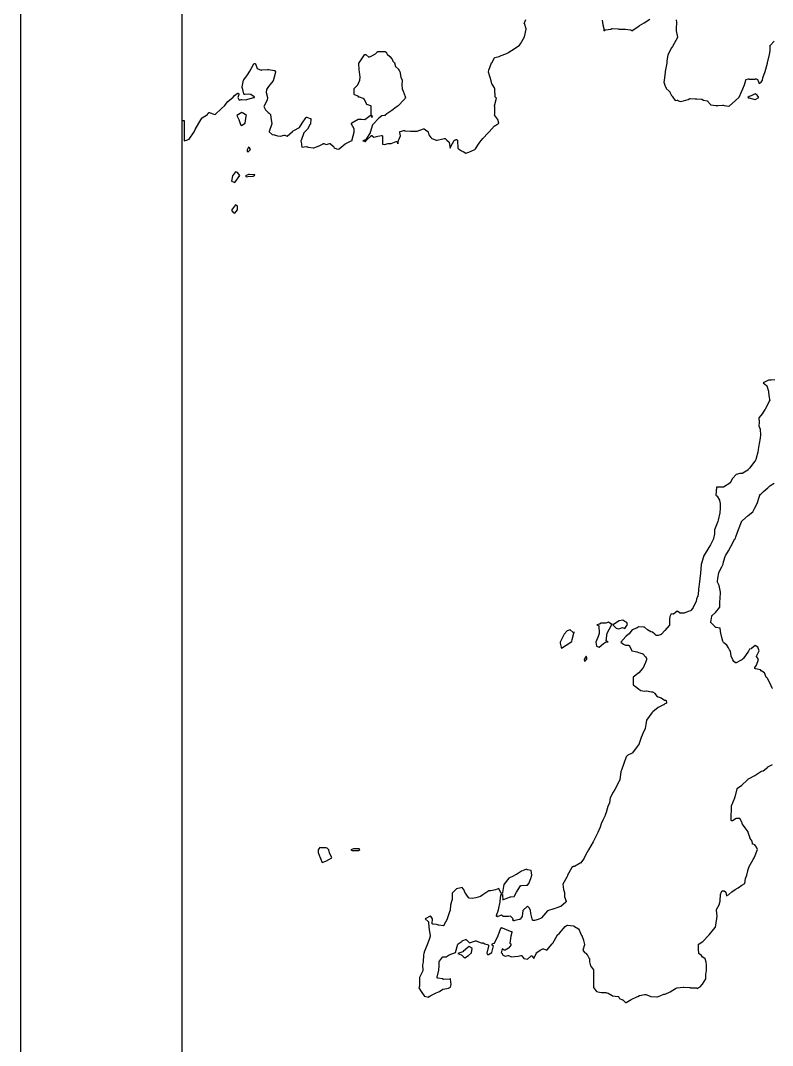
# Model space of a CAD drawing. Header units: millimetres. Extents: x 0 to 600, y 0 to 900.
# Drawn here: x 0 to 60.5, y 84.1 to 166.5 of the extents above; entities that cross this region are included whole.
import ezdxf

# ---------------------------------------------------------------- set-up
doc = ezdxf.new("R2010")
doc.units = ezdxf.units.MM
for name, color, linetype in [('CORTE', 1, 'Continuous'), ('GRABADO', 5, 'Continuous'), ('HOJA', 8, 'Continuous')]:
    doc.layers.add(name, color=color, linetype=linetype)

msp = doc.modelspace()

# ---------------------------------------------------------------- linework, layer by layer
at = {"layer": 'CORTE'}
msp.add_lwpolyline([(13, 13.072), (13, 112.249), (13, 112.348), (13, 113.437), (13, 113.437), (13, 148.442), (13, 148.443), (13, 148.848), (13, 149.988), (13, 149.988), (13, 151.897), (13, 153.356), (13, 155.874), (13, 155.919), (13, 156.876), (13, 157.612), (13, 157.612), (13, 157.94), (13, 157.94), (13, 158.413), (13, 158.773), (13, 160.099), (13, 161.946), (13, 186.119)], dxfattribs=at)
at = {"layer": 'GRABADO'}
for points in [[(13, 83.408), (13, 122.532), (13, 122.532), (13, 122.985), (13, 124.259), (13, 124.259), (13, 126.393), (13, 128.023), (13, 130.838), (13, 130.889), (13, 131.958), (13, 132.78), (13, 132.78), (13, 133.146), (13, 133.146), (13, 133.675), (13, 134.078), (13, 135.56), (13, 137.624), (13, 158.492), (13.15, 158.492), (13.15, 156.86), (13.357, 156.917), (13.549, 156.995), (13.959, 157.58), (14.055, 157.759), (14.35, 158.272), (14.579, 158.671), (14.583, 158.677), (14.587, 158.682), (14.59, 158.685), (14.596, 158.691), (15.039, 158.983), (15.102, 159.087), (15.105, 159.091), (15.11, 159.097), (15.116, 159.104), (15.125, 159.111), (15.134, 159.116), (15.144, 159.12), (15.153, 159.122), (15.162, 159.123), (15.175, 159.123), (15.187, 159.12), (15.261, 159.096), (15.553, 159.001), (15.645, 158.978), (15.646, 158.98), (15.65, 158.984), (16.157, 159.456), (16.158, 159.457), (16.412, 159.676), (16.679, 160.005), (16.683, 160.009), (17.097, 160.372), (17.206, 160.488), (17.21, 160.492), (17.43, 160.667), (17.436, 160.671), (17.444, 160.675), (17.453, 160.678), (17.461, 160.68), (17.47, 160.681), (17.483, 160.681), (17.491, 160.679), (17.496, 160.678), (17.506, 160.674), (17.517, 160.668), (17.528, 160.659), (17.535, 160.65), (17.539, 160.644), (17.541, 160.64), (17.544, 160.634), (17.547, 160.625), (17.548, 160.619), (17.549, 160.611), (17.549, 160.601), (17.548, 160.592), (17.483, 160.328), (17.593, 160.115), (17.754, 160.176), (17.758, 160.178), (17.766, 160.18), (17.776, 160.181), (17.784, 160.181), (18.106, 160.146), (18.278, 160.211), (18.282, 160.212), (18.771, 160.337), (18.78, 160.338), (18.787, 160.338), (18.806, 160.337), (18.827, 160.351), (18.825, 160.359), (18.781, 160.392), (18.528, 160.585), (18.304, 160.617), (18.04, 160.576), (18.035, 160.576), (18.026, 160.576), (18.018, 160.577), (18.01, 160.578), (18.005, 160.58), (18, 160.582), (17.992, 160.586), (17.985, 160.591), (17.977, 160.597), (17.972, 160.604), (17.965, 160.613), (17.961, 160.621), (17.959, 160.627), (17.957, 160.633), (17.882, 160.993), (17.829, 161.151), (17.828, 161.156), (17.826, 161.164), (17.826, 161.173), (17.826, 161.181), (17.827, 161.186), (17.942, 161.725), (17.943, 161.731), (17.946, 161.737), (17.949, 161.743), (17.952, 161.749), (18.242, 162.159), (18.441, 162.441), (18.761, 163.04), (18.763, 163.044), (18.767, 163.049), (18.772, 163.054), (18.778, 163.06), (18.786, 163.066), (18.792, 163.069), (18.796, 163.071), (18.804, 163.074), (18.813, 163.076), (18.817, 163.077), (18.826, 163.078), (18.839, 163.076), (18.85, 163.073), (18.862, 163.068), (18.869, 163.064), (18.874, 163.06), (18.881, 163.053), (18.886, 163.047), (18.888, 163.044), (18.892, 163.038), (18.895, 163.032), (19.039, 162.665), (19.348, 162.535), (19.376, 162.547), (19.382, 162.55), (19.394, 162.552), (19.399, 162.553), (19.868, 162.591), (19.875, 162.591), (19.881, 162.59), (19.96, 162.577), (20.409, 162.505), (20.413, 162.504), (20.435, 162.498), (20.44, 162.497), (20.448, 162.493), (20.457, 162.487), (20.465, 162.481), (20.47, 162.476), (20.472, 162.473), (20.477, 162.466), (20.48, 162.46), (20.483, 162.454), (20.485, 162.448), (20.492, 162.42), (20.494, 162.413), (20.495, 162.402), (20.494, 162.393), (20.493, 162.388), (20.467, 162.266), (20.31, 161.685), (20.308, 161.679), (20.305, 161.673), (20.302, 161.668), (20.298, 161.662), (19.932, 161.215), (19.783, 160.985), (19.743, 160.744), (19.855, 160.338), (19.856, 160.331), (19.857, 160.318), (19.857, 160.31), (19.856, 160.306), (19.827, 160.147), (19.826, 160.143), (19.823, 160.134), (19.821, 160.128), (19.56, 159.623), (19.691, 159.347), (19.917, 159.131), (19.985, 159.091), (19.994, 159.084), (20.09, 158.978), (20.095, 158.972), (20.101, 158.961), (20.104, 158.953), (20.106, 158.948), (20.107, 158.942), (20.16, 158.531), (20.214, 158.248), (20.214, 158.243), (20.215, 158.234), (20.214, 158.223), (20.212, 158.216), (20.211, 158.213), (20.003, 157.602), (20, 157.57), (20.232, 157.355), (20.402, 157.341), (20.405, 157.341), (20.41, 157.34), (20.417, 157.338), (20.662, 157.255), (20.909, 157.237), (21.201, 157.32), (21.207, 157.321), (21.221, 157.323), (21.233, 157.321), (21.244, 157.318), (21.429, 157.229), (21.859, 157.594), (21.907, 157.649), (21.909, 157.651), (21.916, 157.658), (21.926, 157.664), (21.982, 157.693), (21.982, 157.693), (22.432, 157.919), (22.646, 158.275), (22.945, 158.716), (22.949, 158.721), (22.956, 158.729), (22.961, 158.734), (22.968, 158.739), (22.98, 158.745), (22.995, 158.75), (23.01, 158.751), (23.022, 158.749), (23.028, 158.748), (23.301, 158.662), (23.307, 158.66), (23.318, 158.654), (23.328, 158.646), (23.336, 158.637), (23.342, 158.627), (23.347, 158.618), (23.349, 158.61), (23.35, 158.604), (23.351, 158.599), (23.352, 158.591), (23.351, 158.584), (23.311, 158.225), (23.31, 158.219), (23.308, 158.211), (23.305, 158.203), (23.302, 158.198), (23.073, 157.798), (23.068, 157.791), (22.793, 157.5), (22.555, 156.869), (22.552, 156.862), (22.548, 156.855), (22.543, 156.848), (22.538, 156.843), (22.531, 156.836), (22.556, 156.767), (22.558, 156.761), (22.634, 156.35), (23.004, 156.394), (23.013, 156.394), (23.022, 156.392), (23.034, 156.389), (23.042, 156.385), (23.046, 156.383), (23.118, 156.338), (23.539, 156.302), (23.545, 156.301), (23.551, 156.3), (23.576, 156.293), (24.022, 156.442), (24.325, 156.625), (24.336, 156.631), (24.347, 156.633), (24.359, 156.635), (24.37, 156.634), (24.374, 156.634), (24.382, 156.632), (24.388, 156.63), (24.581, 156.551), (24.864, 156.63), (24.869, 156.632), (24.878, 156.633), (24.892, 156.633), (24.905, 156.629), (24.91, 156.628), (24.916, 156.625), (24.924, 156.621), (24.928, 156.617), (25.149, 156.439), (25.154, 156.434), (25.159, 156.429), (25.163, 156.423), (25.167, 156.416), (25.169, 156.411), (25.215, 156.287), (25.405, 156.224), (25.6, 156.187), (25.615, 156.2), (25.616, 156.201), (26.099, 156.608), (26.103, 156.611), (26.106, 156.613), (26.11, 156.615), (26.583, 156.845), (26.634, 156.872), (26.643, 156.876), (26.654, 156.879), (26.659, 156.88), (26.676, 156.882), (26.675, 156.882), (26.671, 156.887), (26.667, 156.893), (26.664, 156.899), (26.66, 156.909), (26.658, 156.92), (26.657, 156.931), (26.658, 156.942), (26.659, 156.949), (26.819, 157.55), (26.819, 157.821), (26.617, 158.199), (26.615, 158.203), (26.611, 158.212), (26.609, 158.221), (26.609, 158.227), (26.608, 158.234), (26.609, 158.243), (26.609, 158.249), (26.611, 158.254), (26.613, 158.262), (26.619, 158.275), (26.63, 158.288), (26.64, 158.296), (26.646, 158.3), (27.157, 158.594), (27.168, 158.598), (27.182, 158.602), (27.414, 158.602), (27.418, 158.601), (27.692, 158.568), (28.115, 158.887), (28.12, 158.89), (28.124, 158.893), (28.133, 158.897), (28.146, 158.9), (28.154, 158.901), (28.163, 158.901), (28.172, 158.9), (28.18, 158.898), (28.184, 158.896), (28.189, 158.894), (28.199, 158.889), (28.209, 158.882), (28.215, 158.875), (28.22, 158.869), (28.224, 158.862), (28.227, 158.855), (28.23, 158.85), (28.231, 158.844), (28.257, 158.727), (28.314, 158.877), (28.246, 158.894), (28.242, 158.895), (28.231, 158.899), (28.22, 158.906), (28.215, 158.91), (28.21, 158.915), (28.205, 158.921), (28.201, 158.927), (28.197, 158.933), (28.194, 158.939), (28.192, 158.948), (28.19, 158.956), (28.19, 158.961), (28.189, 158.965), (28.207, 159.61), (28.198, 159.635), (28.181, 159.672), (27.859, 159.786), (27.85, 159.79), (27.842, 159.796), (27.837, 159.8), (27.832, 159.805), (27.825, 159.814), (27.82, 159.822), (27.66, 160.185), (27.653, 160.187), (27.646, 160.188), (27.635, 160.193), (27.625, 160.199), (27.559, 160.251), (27.248, 160.356), (27.243, 160.357), (27.232, 160.363), (27.222, 160.37), (27.217, 160.376), (27.148, 160.454), (26.867, 160.544), (26.86, 160.546), (26.847, 160.554), (26.834, 160.566), (26.829, 160.573), (26.824, 160.581), (26.819, 160.593), (26.817, 160.601), (26.817, 160.607), (26.816, 160.612), (26.816, 161.015), (26.817, 161.021), (26.817, 161.026), (26.819, 161.034), (26.823, 161.044), (26.825, 161.049), (26.828, 161.053), (26.833, 161.061), (26.837, 161.065), (27.127, 161.359), (27.284, 161.726), (27.308, 161.962), (27.249, 162.389), (27.249, 162.391), (27.233, 162.549), (27.233, 162.551), (27.211, 163.097), (27.211, 163.101), (27.211, 163.109), (27.214, 163.118), (27.216, 163.124), (27.219, 163.131), (27.222, 163.136), (27.653, 163.777), (27.657, 163.782), (27.659, 163.785), (27.666, 163.792), (27.677, 163.798), (27.685, 163.802), (27.693, 163.805), (27.701, 163.807), (27.709, 163.808), (27.718, 163.808), (27.726, 163.807), (27.731, 163.806), (27.735, 163.805), (27.743, 163.802), (27.752, 163.797), (27.759, 163.793), (27.763, 163.789), (28.01, 163.567), (28.201, 163.668), (28.547, 163.851), (28.702, 164.019), (28.706, 164.023), (28.717, 164.032), (28.723, 164.036), (28.732, 164.041), (28.745, 164.044), (28.754, 164.045), (28.763, 164.045), (28.887, 164.031), (29.29, 164.031), (29.303, 164.028), (29.312, 164.025), (29.317, 164.022), (29.407, 163.972), (29.414, 163.968), (29.424, 163.959), (29.429, 163.952), (29.433, 163.947), (29.436, 163.941), (29.487, 163.834), (29.692, 163.622), (29.861, 163.447), (29.864, 163.443), (29.868, 163.438), (29.871, 163.433), (29.873, 163.429), (29.946, 163.246), (30.055, 163.155), (30.059, 163.152), (30.066, 163.144), (30.072, 163.136), (30.074, 163.132), (30.076, 163.128), (30.079, 163.121), (30.166, 162.834), (30.383, 162.617), (30.39, 162.608), (30.395, 162.6), (30.438, 162.503), (30.483, 162.447), (30.487, 162.442), (30.49, 162.436), (30.493, 162.43), (30.496, 162.422), (30.497, 162.416), (30.573, 161.96), (30.682, 161.74), (30.685, 161.734), (30.687, 161.724), (30.688, 161.72), (30.69, 161.711), (30.689, 161.703), (30.668, 161.366), (30.696, 161.03), (30.772, 160.841), (30.918, 160.406), (30.93, 160.389), (30.932, 160.387), (30.936, 160.38), (30.939, 160.373), (30.951, 160.342), (30.952, 160.337), (30.954, 160.332), (30.955, 160.324), (30.955, 160.313), (30.953, 160.3), (30.95, 160.292), (30.948, 160.287), (30.943, 160.278), (30.94, 160.274), (30.911, 160.235), (30.909, 160.232), (30.903, 160.226), (30.814, 160.147), (30.38, 159.665), (30.374, 159.66), (30.369, 159.657), (30.213, 159.561), (29.848, 159.294), (29.45, 159.031), (29.335, 158.917), (29.331, 158.913), (29.324, 158.907), (29.315, 158.902), (29.307, 158.899), (29.302, 158.897), (29.296, 158.896), (29.066, 158.858), (28.809, 158.669), (28.344, 158.186), (28.304, 158.133), (28.113, 157.516), (28.11, 157.507), (27.776, 156.968), (27.773, 156.964), (27.77, 156.96), (27.766, 156.956), (27.759, 156.949), (27.751, 156.945), (27.745, 156.941), (27.526, 156.858), (27.664, 156.822), (27.669, 156.82), (27.673, 156.819), (27.682, 156.814), (27.692, 156.807), (27.698, 156.8), (27.701, 156.796), (27.719, 156.772), (27.833, 156.897), (28.184, 157.254), (28.186, 157.256), (28.193, 157.263), (28.202, 157.267), (28.207, 157.27), (28.214, 157.273), (28.223, 157.275), (28.232, 157.276), (28.241, 157.276), (28.25, 157.275), (28.257, 157.273), (28.266, 157.27), (28.278, 157.263), (28.419, 157.146), (28.742, 157.23), (29.025, 157.288), (29.032, 157.289), (29.041, 157.289), (29.049, 157.288), (29.06, 157.286), (29.072, 157.28), (29.079, 157.276), (29.087, 157.27), (29.093, 157.263), (29.099, 157.256), (29.105, 157.246), (29.109, 157.236), (29.111, 157.225), (29.111, 157.22), (29.112, 157.216), (29.1, 156.847), (29.116, 156.594), (29.28, 156.564), (29.575, 156.635), (29.58, 156.636), (29.588, 156.637), (29.791, 156.637), (30.212, 156.793), (30.217, 156.794), (30.225, 156.796), (30.24, 156.796), (30.249, 156.795), (30.259, 156.792), (30.27, 156.787), (30.278, 156.782), (30.286, 156.775), (30.291, 156.77), (30.294, 156.767), (30.299, 156.759), (30.303, 156.751), (30.305, 156.745), (30.307, 156.74), (30.335, 156.613), (30.406, 156.865), (30.407, 156.869), (30.555, 157.257), (30.49, 157.526), (30.489, 157.535), (30.489, 157.546), (30.49, 157.557), (30.493, 157.565), (30.495, 157.572), (30.5, 157.58), (30.506, 157.588), (30.513, 157.595), (30.518, 157.6), (30.524, 157.604), (30.535, 157.61), (30.831, 157.695), (30.837, 157.696), (30.85, 157.698), (30.864, 157.696), (30.875, 157.693), (30.887, 157.688), (30.892, 157.684), (30.916, 157.668), (31.368, 157.639), (31.382, 157.642), (31.389, 157.643), (31.904, 157.643), (32.394, 157.81), (32.398, 157.811), (32.41, 157.814), (32.425, 157.814), (32.438, 157.811), (32.448, 157.808), (32.453, 157.806), (32.561, 157.749), (32.566, 157.747), (32.572, 157.743), (32.755, 157.597), (32.759, 157.592), (32.763, 157.589), (32.767, 157.584), (32.771, 157.576), (32.774, 157.57), (32.778, 157.562), (32.779, 157.555), (32.824, 157.325), (32.996, 157.123), (33.08, 157.041), (33.434, 156.917), (33.461, 156.91), (33.5, 156.919), (33.97, 157.025), (34.068, 157.049), (34.072, 157.05), (34.081, 157.051), (34.094, 157.051), (34.11, 157.047), (34.119, 157.043), (34.124, 157.04), (34.133, 157.034), (34.268, 156.902), (34.447, 156.761), (34.452, 156.758), (34.46, 156.748), (34.464, 156.743), (34.467, 156.738), (34.472, 156.728), (34.475, 156.718), (34.553, 156.271), (34.598, 156.39), (34.601, 156.396), (34.88, 156.886), (34.886, 156.895), (34.894, 156.902), (34.899, 156.906), (34.906, 156.911), (34.911, 156.913), (34.916, 156.916), (35.01, 156.947), (35.017, 156.949), (35.025, 156.95), (35.053, 156.952), (35.061, 156.952), (35.07, 156.951), (35.081, 156.948), (35.093, 156.943), (35.1, 156.937), (35.109, 156.93), (35.116, 156.922), (35.119, 156.918), (35.121, 156.914), (35.125, 156.907), (35.128, 156.898), (35.13, 156.891), (35.131, 156.885), (35.131, 156.876), (35.131, 156.871), (35.129, 156.844), (35.154, 156.256), (35.221, 156.213), (35.46, 156.042), (35.585, 155.99), (35.589, 155.988), (35.594, 155.985), (35.803, 155.854), (36.05, 155.935), (36.526, 156.161), (36.561, 156.177), (36.592, 156.202), (36.886, 156.655), (36.887, 156.655), (37.042, 156.888), (37.046, 156.894), (37.052, 156.899), (37.069, 156.916), (37.186, 157.052), (37.591, 157.496), (37.671, 157.589), (37.672, 157.59), (38.116, 158.056), (38.118, 158.058), (38.124, 158.063), (38.129, 158.067), (38.452, 158.269), (38.375, 158.566), (38.134, 158.885), (38.132, 158.888), (38.127, 158.897), (38.124, 158.906), (38.122, 158.909), (38.121, 158.916), (38.12, 158.924), (38.12, 158.934), (38.121, 158.943), (38.122, 158.947), (38.133, 158.99), (38.133, 159.605), (38.126, 159.617), (38.123, 159.623), (38.119, 159.633), (38.118, 159.64), (38.117, 159.645), (38.116, 159.653), (38.117, 159.663), (38.118, 159.669), (38.261, 160.291), (38.187, 160.354), (38.184, 160.357), (38.179, 160.362), (38.174, 160.369), (38.171, 160.375), (38.167, 160.383), (38.164, 160.394), (38.163, 160.403), (38.145, 161.008), (38.141, 161.051), (38.104, 161.123), (37.916, 161.419), (37.915, 161.422), (37.912, 161.427), (37.91, 161.433), (37.833, 161.676), (37.833, 161.677), (37.762, 161.934), (37.619, 162.379), (37.617, 162.386), (37.616, 162.394), (37.615, 162.402), (37.616, 162.407), (37.616, 162.413), (37.618, 162.423), (37.666, 162.547), (37.885, 163.125), (37.887, 163.129), (37.888, 163.132), (38.104, 163.514), (38.107, 163.519), (38.113, 163.527), (38.118, 163.532), (38.126, 163.539), (38.138, 163.546), (38.148, 163.549), (38.492, 163.631), (38.658, 163.714), (38.66, 163.715), (39.012, 163.86), (39.184, 163.93), (39.265, 163.972), (39.696, 164.245), (40.12, 164.539), (40.198, 164.653), (40.538, 165.208), (40.666, 165.829), (40.671, 165.867), (40.515, 166.282), (40.513, 166.287), (40.511, 166.295), (40.511, 166.301), (40.511, 166.307), (40.511, 166.317), (40.513, 166.323), (40.514, 166.329), (40.517, 166.335), (40.63, 166.594)], [(46.773, 166.56), (46.822, 166.175), (46.906, 165.896), (46.908, 165.889), (46.908, 165.882), (46.909, 165.875), (46.894, 165.685), (47.021, 165.765), (47.032, 165.77), (47.04, 165.772), (47.043, 165.773), (47.473, 165.838), (47.544, 165.879), (47.548, 165.881), (47.553, 165.883), (47.562, 165.886), (47.571, 165.887), (47.576, 165.888), (47.582, 165.888), (48.045, 165.865), (48.053, 165.864), (48.061, 165.862), (48.068, 165.86), (48.119, 165.836), (48.629, 165.836), (48.634, 165.835), (49.034, 165.779), (49.046, 165.776), (49.054, 165.772), (49.058, 165.77), (49.064, 165.766), (49.151, 165.699), (49.507, 165.936), (49.627, 166.024), (49.775, 166.131), (49.78, 166.133), (50.155, 166.337), (50.593, 166.625)], [(52.723, 166.575), (52.734, 166.373), (52.734, 166.369), (52.707, 165.878), (52.733, 165.69), (52.835, 165.193), (52.835, 165.188), (52.836, 165.18), (52.835, 165.173), (52.834, 165.165), (52.832, 165.156), (52.83, 165.151), (52.828, 165.147), (52.697, 164.91), (52.697, 164.909), (52.419, 164.448), (52.351, 164.327), (52.037, 163.766), (51.958, 163.251), (51.958, 163.094), (51.957, 163.088), (51.957, 163.084), (51.836, 162.44), (51.83, 162.401), (51.83, 162.4), (51.83, 162.395), (51.83, 162.39), (51.83, 162.386), (51.748, 161.697), (51.747, 161.695), (51.723, 161.558), (51.83, 161.241), (51.897, 161.15), (51.899, 161.145), (51.903, 161.139), (51.905, 161.132), (51.906, 161.128), (51.908, 161.12), (51.913, 161.051), (52.167, 160.846), (52.175, 160.838), (52.18, 160.832), (52.182, 160.827), (52.349, 160.51), (52.403, 160.436), (52.453, 160.36), (52.63, 160.109), (52.806, 160.117), (52.812, 160.117), (52.821, 160.116), (52.828, 160.114), (52.837, 160.112), (52.842, 160.109), (53.044, 160.005), (53.311, 160.076), (53.674, 160.184), (53.825, 160.247), (53.832, 160.249), (53.846, 160.252), (53.855, 160.252), (54.259, 160.232), (54.378, 160.226), (54.379, 160.226), (54.759, 160.196), (54.765, 160.195), (54.77, 160.194), (54.777, 160.192), (54.922, 160.125), (55.2, 160.077), (55.206, 160.076), (55.213, 160.074), (55.222, 160.069), (55.231, 160.064), (55.238, 160.058), (55.243, 160.052), (55.469, 159.765), (55.487, 159.757), (55.902, 159.698), (55.949, 159.693), (55.954, 159.692), (55.963, 159.69), (55.971, 159.687), (55.978, 159.683), (55.983, 159.68), (55.989, 159.676), (55.996, 159.669), (56, 159.664), (56.002, 159.662), (56.074, 159.693), (56.079, 159.695), (56.084, 159.697), (56.092, 159.699), (56.458, 159.711), (56.465, 159.712), (56.474, 159.713), (56.483, 159.713), (56.488, 159.713), (56.591, 159.699), (56.592, 159.699), (56.961, 159.64), (56.963, 159.64), (56.969, 159.638), (57.015, 159.679), (57.016, 159.679), (57.464, 160.06), (57.797, 160.362), (57.966, 160.787), (58.068, 161.04), (58.068, 161.041), (58.212, 161.366), (58.313, 161.73), (58.314, 161.734), (58.317, 161.741), (58.321, 161.747), (58.324, 161.752), (58.332, 161.762), (58.343, 161.77), (58.353, 161.776), (58.361, 161.779), (58.541, 161.826), (58.546, 161.828), (58.555, 161.829), (58.568, 161.829), (58.597, 161.822), (59.067, 161.822), (59.096, 161.833), (59.101, 161.835), (59.11, 161.837), (59.119, 161.838), (59.128, 161.838), (59.139, 161.837), (59.152, 161.832), (59.264, 161.773), (59.269, 161.771), (59.277, 161.765), (59.285, 161.757), (59.291, 161.75), (59.295, 161.744), (59.297, 161.738), (59.299, 161.734), (59.389, 161.473), (59.55, 161.56), (59.649, 161.733), (59.679, 161.918), (59.679, 161.922), (59.681, 161.927), (59.868, 162.425), (60.055, 163.107), (60.056, 163.114), (60.057, 163.117), (60.222, 163.807), (60.279, 164.099), (60.273, 164.485), (60.273, 164.491), (60.274, 164.499), (60.275, 164.505), (60.278, 164.513), (60.281, 164.519), (60.284, 164.525), (60.288, 164.532), (60.292, 164.536), (60.596, 164.866)], [(60.658, 137.642), (60.347, 137.607), (60.341, 137.607), (60.334, 137.607), (60.143, 137.629), (59.723, 137.39), (59.978, 137.198), (59.982, 137.195), (59.989, 137.188), (59.993, 137.183), (59.998, 137.176), (60.002, 137.166), (60.003, 137.162), (60.136, 136.724), (60.137, 136.719), (60.139, 136.709), (60.139, 136.703), (60.136, 136.621), (60.201, 136.22), (60.201, 136.219), (60.224, 136.062), (60.234, 136.037), (60.236, 136.032), (60.238, 136.024), (60.24, 136.015), (60.24, 136.009), (60.24, 136.001), (60.238, 135.992), (60.236, 135.986), (60.234, 135.98), (60.231, 135.975), (60.193, 135.908), (59.864, 135.281), (59.863, 135.279), (59.668, 134.955), (59.665, 134.951), (59.376, 134.594), (59.384, 134.229), (59.384, 134.225), (59.365, 133.937), (59.463, 133.67), (59.464, 133.665), (59.467, 133.656), (59.467, 133.65), (59.496, 133.234), (59.496, 133.228), (59.474, 132.95), (59.473, 132.946), (59.388, 132.523), (59.313, 132.04), (59.281, 131.828), (59.28, 131.825), (59.154, 131.338), (59.152, 131.333), (59.064, 131.117), (59.062, 131.113), (59.059, 131.107), (59.056, 131.103), (58.617, 130.543), (58.495, 130.403), (58.491, 130.399), (58.485, 130.394), (58.481, 130.391), (58.075, 130.135), (58.069, 130.132), (58.064, 130.13), (58.059, 130.128), (58.05, 130.126), (58.045, 130.125), (57.84, 130.102), (57.553, 130.039), (57.259, 129.714), (57.055, 129.366), (57.052, 129.361), (57.046, 129.354), (57.042, 129.35), (57.038, 129.346), (57.033, 129.343), (56.524, 129.024), (56.52, 129.022), (56.494, 129.011), (56.485, 129.008), (56.477, 129.006), (56.47, 129.006), (56.466, 129.006), (55.975, 129.029), (55.962, 129.028), (55.965, 129.023), (55.967, 129.014), (55.969, 129.007), (55.97, 128.997), (55.92, 128.38), (55.937, 128.335), (55.978, 128.315), (55.981, 128.314), (55.989, 128.309), (55.996, 128.303), (55.999, 128.299), (56.004, 128.294), (56.007, 128.29), (56.205, 127.969), (56.208, 127.963), (56.211, 127.957), (56.212, 127.951), (56.27, 127.691), (56.271, 127.687), (56.271, 127.679), (56.271, 127.673), (56.256, 127.289), (56.233, 126.974), (56.233, 126.97), (56.232, 126.965), (56.095, 126.371), (56.094, 126.368), (56.062, 126.263), (56.016, 126.117), (56.015, 126.114), (55.797, 125.576), (55.791, 125.283), (55.79, 125.278), (55.727, 124.883), (55.726, 124.878), (55.724, 124.872), (55.722, 124.867), (55.488, 124.384), (55.35, 124.162), (54.962, 123.544), (54.96, 123.541), (54.914, 123.481), (54.912, 123.422), (54.912, 123.415), (54.91, 123.408), (54.91, 123.406), (54.738, 122.8), (54.714, 122.464), (54.714, 122.463), (54.681, 122.115), (54.681, 122.114), (54.621, 121.64), (54.59, 121.414), (54.519, 120.814), (54.519, 120.726), (54.518, 120.72), (54.45, 120.234), (54.449, 120.228), (54.447, 120.222), (54.365, 120.011), (54.316, 119.839), (54.315, 119.833), (54.067, 119.307), (54.065, 119.302), (54.06, 119.296), (53.911, 119.106), (53.908, 119.102), (53.905, 119.099), (53.9, 119.094), (53.89, 119.088), (53.883, 119.085), (53.88, 119.084), (53.69, 119.015), (53.69, 119.015), (53.353, 118.897), (53.348, 118.896), (53.34, 118.894), (53.333, 118.894), (53.049, 118.894), (53.043, 118.894), (53.039, 118.895), (53.028, 118.897), (53.018, 118.902), (53.014, 118.904), (53.009, 118.907), (52.81, 119.048), (52.503, 118.815), (52.496, 118.81), (52.486, 118.806), (52.478, 118.803), (52.467, 118.801), (52.46, 118.8), (52.456, 118.8), (52.45, 118.801), (52.443, 118.802), (52.325, 118.831), (52.218, 118.623), (52.187, 118.41), (52.187, 117.948), (52.187, 117.944), (52.186, 117.936), (52.183, 117.927), (52.182, 117.922), (52.178, 117.914), (52.173, 117.907), (52.17, 117.903), (51.819, 117.5), (51.818, 117.499), (51.542, 117.204), (51.538, 117.2), (51.534, 117.197), (51.53, 117.194), (51.521, 117.189), (51.516, 117.187), (51.264, 117.09), (51.259, 117.088), (51.249, 117.086), (51.242, 117.085), (51.237, 117.085), (51.162, 117.09), (51.153, 117.092), (51.143, 117.095), (51.131, 117.1), (51.125, 117.105), (51.007, 117.198), (51.007, 117.198), (50.809, 117.36), (50.693, 117.396), (50.688, 117.398), (50.683, 117.4), (50.421, 117.543), (50.419, 117.544), (50.413, 117.548), (50.407, 117.553), (50.175, 117.775), (50.125, 117.758), (50.12, 117.756), (50.113, 117.755), (50.107, 117.755), (50.1, 117.755), (49.693, 117.783), (49.561, 117.686), (49.558, 117.684), (49.55, 117.68), (49.543, 117.677), (49.193, 117.557), (48.904, 117.207), (48.899, 117.202), (48.678, 117.012), (48.274, 116.57), (48.491, 116.396), (48.645, 116.33), (48.908, 116.304), (48.913, 116.303), (48.92, 116.301), (48.927, 116.299), (48.931, 116.296), (48.938, 116.293), (48.945, 116.288), (48.951, 116.282), (48.955, 116.278), (48.958, 116.274), (48.963, 116.267), (48.966, 116.261), (49.123, 115.906), (49.152, 115.867), (49.172, 115.858), (49.567, 115.781), (49.571, 115.78), (49.578, 115.778), (49.584, 115.775), (49.697, 115.717), (49.992, 115.649), (49.997, 115.648), (50.004, 115.645), (50.012, 115.642), (50.019, 115.637), (50.024, 115.633), (50.028, 115.629), (50.251, 115.392), (50.255, 115.387), (50.317, 115.292), (50.32, 115.288), (50.323, 115.281), (50.326, 115.273), (50.328, 115.266), (50.342, 115.183), (50.343, 115.173), (50.342, 115.162), (50.341, 115.156), (50.339, 115.151), (50.264, 114.933), (50.263, 114.929), (50.034, 114.446), (50.032, 114.442), (50.026, 114.434), (50.023, 114.429), (49.724, 114.103), (49.721, 114.1), (49.718, 114.097), (49.251, 113.746), (49.251, 113.123), (49.25, 113.12), (49.544, 112.925), (49.546, 112.923), (49.716, 112.791), (49.866, 112.685), (50.194, 112.626), (50.318, 112.649), (50.325, 112.65), (50.332, 112.65), (50.339, 112.649), (50.731, 112.576), (50.802, 112.562), (50.807, 112.561), (50.817, 112.558), (50.824, 112.555), (50.992, 112.459), (50.997, 112.456), (51.001, 112.452), (51.007, 112.447), (51.012, 112.441), (51.15, 112.256), (51.274, 112.154), (51.503, 112.097), (51.509, 112.095), (51.516, 112.092), (51.522, 112.089), (51.527, 112.086), (51.788, 111.889), (51.85, 111.889), (51.855, 111.889), (51.862, 111.888), (51.868, 111.886), (51.877, 111.884), (51.885, 111.879), (51.893, 111.874), (51.901, 111.867), (51.904, 111.863), (51.907, 111.86), (51.912, 111.853), (51.916, 111.846), (51.918, 111.84), (51.92, 111.834), (51.95, 111.715), (51.951, 111.706), (51.951, 111.695), (51.95, 111.684), (51.946, 111.673), (51.941, 111.663), (51.936, 111.654), (51.931, 111.649), (51.927, 111.645), (51.921, 111.64), (51.916, 111.637), (51.909, 111.632), (51.902, 111.63), (51.801, 111.593), (51.719, 111.521), (51.716, 111.519), (51.71, 111.514), (51.281, 111.298), (50.857, 110.948), (50.772, 110.876), (50.344, 110.28), (50.268, 109.931), (50.222, 109.606), (50.221, 109.598), (50.218, 109.59), (50.216, 109.586), (50.13, 109.409), (49.909, 108.895), (49.742, 108.414), (49.739, 108.408), (49.736, 108.402), (49.734, 108.399), (49.583, 108.184), (49.208, 107.652), (49.204, 107.647), (49.199, 107.641), (49.192, 107.636), (49.189, 107.634), (49.184, 107.631), (48.842, 107.47), (48.691, 107.329), (48.52, 106.814), (48.52, 106.813), (48.344, 106.345), (48.274, 106.127), (48.177, 105.508), (48.168, 105.436), (48.166, 105.429), (48.163, 105.42), (48.138, 105.373), (47.797, 104.718), (47.795, 104.713), (47.645, 104.501), (47.416, 104.037), (47.355, 103.649), (47.353, 103.643), (47.351, 103.637), (47.237, 103.342), (47.129, 102.962), (47.128, 102.959), (47.017, 102.643), (47.016, 102.639), (46.825, 102.241), (46.701, 101.949), (46.605, 101.682), (46.604, 101.681), (46.43, 101.253), (46.429, 101.25), (46.08, 100.569), (46.074, 100.555), (46.071, 100.55), (46.045, 100.509), (45.674, 99.853), (45.554, 99.676), (45.296, 99.162), (45.293, 99.157), (45.291, 99.154), (45.025, 98.801), (45.021, 98.796), (45.014, 98.79), (45.006, 98.784), (45.002, 98.782), (44.553, 98.538), (44.549, 98.536), (44.542, 98.533), (44.536, 98.532), (44.468, 98.517), (44.324, 98.447), (43.99, 97.821), (43.979, 97.787), (43.978, 97.783), (43.957, 97.736), (43.956, 97.733), (43.61, 97.1), (43.663, 96.691), (43.738, 96.439), (43.74, 96.433), (43.74, 96.428), (43.741, 96.423), (43.741, 96.096), (43.871, 95.749), (43.873, 95.743), (43.874, 95.739), (43.875, 95.731), (43.875, 95.721), (43.873, 95.707), (43.867, 95.693), (43.863, 95.686), (43.86, 95.681), (43.855, 95.675), (43.851, 95.671), (43.446, 95.312), (43.442, 95.309), (43.436, 95.305), (43.428, 95.301), (43.056, 95.168), (42.898, 95.112), (42.895, 95.111), (42.384, 94.976), (41.886, 94.391), (41.883, 94.387), (41.876, 94.382), (41.87, 94.377), (41.863, 94.373), (41.86, 94.372), (41.624, 94.268), (41.618, 94.265), (41.324, 94.196), (41.26, 94.181), (41.251, 94.18), (41.238, 94.18), (41.228, 94.181), (41.218, 94.184), (41.211, 94.188), (41.203, 94.192), (41.192, 94.201), (41.183, 94.212), (41.178, 94.221), (41.176, 94.225), (41.14, 94.31), (41.139, 94.316), (41.03, 94.747), (41.029, 94.753), (41.029, 94.756), (41.011, 95.007), (40.888, 95.205), (40.777, 95.327), (40.383, 94.993), (40.335, 94.536), (40.334, 94.531), (40.333, 94.525), (40.331, 94.518), (40.328, 94.512), (40.324, 94.505), (40.164, 94.292), (40.161, 94.288), (40.154, 94.28), (40.149, 94.277), (40.145, 94.274), (40.137, 94.269), (40.125, 94.264), (39.758, 94.197), (39.689, 94.17), (39.684, 94.168), (39.681, 94.168), (39.673, 94.166), (39.664, 94.166), (39.657, 94.167), (39.649, 94.168), (39.643, 94.17), (39.634, 94.173), (39.623, 94.18), (39.616, 94.186), (39.612, 94.19), (39.607, 94.195), (39.603, 94.202), (39.598, 94.209), (39.595, 94.216), (39.594, 94.222), (39.592, 94.229), (39.591, 94.236), (39.591, 94.247), (39.601, 94.313), (39.404, 94.539), (39.235, 94.499), (39.226, 94.496), (38.862, 94.496), (38.851, 94.498), (38.846, 94.5), (38.842, 94.501), (38.835, 94.504), (38.828, 94.508), (38.823, 94.511), (38.68, 94.625), (38.369, 94.497), (38.365, 94.496), (38.356, 94.494), (38.344, 94.493), (38.335, 94.494), (38.328, 94.495), (38.322, 94.496), (38.314, 94.499), (38.306, 94.503), (38.301, 94.507), (38.296, 94.511), (38.289, 94.516), (38.284, 94.523), (38.28, 94.528), (38.277, 94.533), (38.273, 94.542), (38.271, 94.55), (38.269, 94.557), (38.269, 94.563), (38.268, 94.571), (38.27, 94.579), (38.27, 94.585), (38.273, 94.592), (38.431, 95.052), (38.577, 95.678), (38.573, 95.72), (38.573, 95.726), (38.574, 95.732), (38.618, 96.22), (38.618, 96.225), (38.62, 96.232), (38.623, 96.24), (38.626, 96.248), (38.629, 96.252), (38.633, 96.257), (38.638, 96.263), (38.644, 96.269), (38.651, 96.274), (38.657, 96.278), (38.663, 96.281), (38.675, 96.285), (38.688, 96.287), (38.697, 96.287), (38.703, 96.286), (38.712, 96.284), (38.721, 96.281), (38.726, 96.279), (38.731, 96.276), (38.739, 96.27), (38.746, 96.264), (38.754, 96.256), (38.758, 96.247), (38.761, 96.243), (38.763, 96.236), (38.765, 96.231), (38.767, 96.222), (38.767, 96.216), (38.779, 95.851), (39.188, 95.998), (39.409, 96.088), (39.414, 96.09), (39.421, 96.091), (39.426, 96.092), (39.692, 96.121), (39.891, 96.459), (40.198, 96.961), (40.205, 96.97), (40.214, 96.978), (40.218, 96.981), (40.223, 96.984), (40.23, 96.988), (40.238, 96.991), (40.248, 96.993), (40.253, 96.994), (40.663, 97.034), (40.669, 97.034), (40.678, 97.034), (40.757, 97.013), (40.875, 97.153), (41.025, 97.555), (41.123, 97.817), (41.058, 98.199), (40.767, 98.262), (40.762, 98.263), (40.754, 98.266), (40.749, 98.268), (40.689, 98.302), (40.295, 98.14), (39.882, 97.885), (39.813, 97.847), (39.813, 97.847), (39.622, 97.742), (39.263, 97.577), (38.873, 97.084), (38.766, 96.428), (38.765, 96.424), (38.763, 96.417), (38.76, 96.41), (38.756, 96.403), (38.751, 96.397), (38.743, 96.387), (38.735, 96.381), (38.729, 96.377), (38.72, 96.373), (38.709, 96.369), (38.701, 96.368), (38.697, 96.368), (38.688, 96.368), (38.675, 96.369), (38.663, 96.374), (38.655, 96.377), (38.648, 96.382), (38.642, 96.387), (38.636, 96.393), (38.633, 96.397), (38.628, 96.404), (38.459, 96.761), (38.195, 96.662), (38.191, 96.661), (37.83, 96.568), (37.821, 96.566), (37.668, 96.566), (37.326, 96.357), (37.166, 96.252), (36.993, 96.128), (36.989, 96.125), (36.982, 96.121), (36.975, 96.118), (36.621, 96.02), (36.618, 96.019), (36.328, 95.966), (36.321, 95.964), (36.311, 95.964), (36.068, 95.99), (36.061, 95.991), (36.052, 95.993), (36.042, 95.998), (36.035, 96.002), (36.029, 96.007), (36.023, 96.013), (36.019, 96.018), (36.016, 96.022), (35.893, 96.213), (35.769, 96.376), (35.764, 96.384), (35.761, 96.39), (35.664, 96.616), (35.519, 96.831), (35.4, 96.815), (35.07, 96.727), (34.707, 96.388), (34.707, 95.885), (34.706, 95.88), (34.705, 95.871), (34.654, 95.706), (34.584, 95.424), (34.538, 95.021), (34.537, 95.015), (34.536, 95.011), (34.535, 95.007), (34.487, 94.882), (34.312, 94.313), (34.31, 94.309), (34.308, 94.304), (34.052, 93.804), (34.049, 93.799), (34.047, 93.795), (34.043, 93.79), (34.034, 93.782), (34.027, 93.777), (34.024, 93.775), (34.018, 93.772), (34.01, 93.769), (34.002, 93.767), (33.991, 93.766), (33.983, 93.766), (33.63, 93.802), (33.625, 93.803), (33.621, 93.804), (33.45, 93.854), (33.17, 93.879), (33.167, 93.879), (33.155, 93.881), (33.147, 93.884), (33.145, 93.885), (33.138, 93.889), (33.127, 93.896), (33.12, 93.903), (33.115, 93.91), (33.11, 93.917), (33.107, 93.923), (33.105, 93.928), (33.103, 93.936), (33.101, 93.948), (33.101, 93.955), (33.12, 94.318), (33.027, 94.472), (32.936, 94.533), (32.53, 94.321), (32.778, 94.108), (32.784, 94.103), (32.791, 94.094), (32.796, 94.085), (32.799, 94.078), (32.801, 94.071), (32.802, 94.066), (32.803, 94.06), (32.822, 93.651), (32.857, 93.463), (32.857, 93.462), (32.945, 92.957), (32.946, 92.945), (32.945, 92.937), (32.944, 92.93), (32.941, 92.923), (32.876, 92.742), (32.704, 92.227), (32.703, 92.224), (32.488, 91.712), (32.423, 91.538), (32.4, 91.424), (32.37, 90.856), (32.369, 90.851), (32.369, 90.849), (32.32, 90.627), (32.357, 90.175), (32.358, 90.169), (32.357, 90.16), (32.356, 90.155), (32.355, 90.149), (32.353, 90.143), (32.351, 90.138), (32.089, 89.614), (32.089, 88.935), (32.089, 88.929), (32.087, 88.921), (32.085, 88.914), (32.084, 88.909), (32.031, 88.787), (32.226, 88.482), (32.456, 88.132), (32.466, 88.12), (32.469, 88.117), (32.823, 88.034), (32.897, 88.091), (32.9, 88.093), (32.904, 88.095), (33.006, 88.152), (33.007, 88.152), (33.43, 88.373), (33.432, 88.374), (33.678, 88.483), (33.948, 88.654), (33.953, 88.658), (33.961, 88.661), (33.968, 88.663), (33.972, 88.664), (34.403, 88.739), (34.476, 88.769), (34.577, 88.828), (34.625, 89.039), (34.587, 89.458), (34.572, 89.5), (34.546, 89.485), (34.541, 89.483), (34.535, 89.481), (34.528, 89.479), (34.522, 89.477), (34.517, 89.477), (34.025, 89.447), (34.018, 89.447), (34.012, 89.447), (34.005, 89.449), (33.998, 89.451), (33.991, 89.453), (33.984, 89.457), (33.978, 89.461), (33.972, 89.466), (33.966, 89.472), (33.963, 89.476), (33.946, 89.499), (33.564, 89.548), (33.558, 89.549), (33.551, 89.551), (33.545, 89.554), (33.537, 89.558), (33.532, 89.561), (33.526, 89.566), (33.52, 89.572), (33.516, 89.576), (33.511, 89.584), (33.508, 89.59), (33.505, 89.596), (33.503, 89.604), (33.501, 89.611), (33.501, 89.617), (33.5, 89.625), (33.501, 89.633), (33.502, 89.637), (33.631, 90.182), (33.665, 90.54), (33.665, 90.867), (33.666, 90.873), (33.667, 90.878), (33.668, 90.884), (33.67, 90.891), (33.673, 90.897), (33.676, 90.904), (33.68, 90.908), (33.927, 91.237), (33.931, 91.242), (33.938, 91.248), (33.944, 91.254), (33.951, 91.258), (33.957, 91.261), (33.964, 91.263), (33.971, 91.265), (33.981, 91.267), (34.214, 91.267), (34.476, 91.414), (34.481, 91.416), (34.984, 91.611), (35.167, 92.277), (35.17, 92.286), (35.176, 92.295), (35.18, 92.3), (35.184, 92.305), (35.189, 92.309), (35.193, 92.313), (35.514, 92.533), (35.519, 92.536), (35.524, 92.539), (35.772, 92.65), (35.776, 92.651), (35.787, 92.655), (35.796, 92.656), (35.8, 92.656), (35.807, 92.656), (35.816, 92.655), (35.822, 92.653), (35.831, 92.651), (35.839, 92.646), (35.842, 92.644), (35.848, 92.641), (35.853, 92.636), (36.109, 92.387), (36.109, 92.387), (36.575, 92.555), (36.582, 92.557), (36.593, 92.559), (36.599, 92.56), (36.603, 92.56), (36.61, 92.559), (36.621, 92.557), (36.63, 92.554), (36.757, 92.493), (37.116, 92.374), (37.138, 92.386), (37.143, 92.389), (37.153, 92.393), (37.16, 92.394), (37.168, 92.396), (37.181, 92.396), (37.189, 92.394), (37.196, 92.393), (37.204, 92.39), (37.209, 92.387), (37.33, 92.321), (37.597, 92.219), (37.601, 92.217), (37.609, 92.213), (37.616, 92.208), (37.621, 92.204), (37.626, 92.199), (37.629, 92.194), (37.634, 92.188), (37.637, 92.18), (37.64, 92.175), (37.642, 92.168), (37.643, 92.16), (37.644, 92.15), (37.644, 92.144), (37.643, 92.138), (37.642, 92.131), (37.492, 91.568), (37.553, 91.454), (37.626, 91.458), (37.911, 91.609), (38.033, 92.147), (37.957, 92.189), (37.953, 92.191), (37.947, 92.195), (37.942, 92.2), (37.937, 92.205), (37.932, 92.212), (37.929, 92.217), (37.927, 92.223), (37.923, 92.231), (37.922, 92.239), (37.921, 92.244), (37.92, 92.253), (37.921, 92.261), (37.922, 92.267), (37.923, 92.272), (37.925, 92.281), (37.929, 92.289), (37.933, 92.295), (37.937, 92.3), (37.941, 92.305), (37.947, 92.311), (37.953, 92.315), (37.957, 92.318), (37.965, 92.322), (37.971, 92.324), (37.976, 92.326), (38.117, 92.357), (38.411, 92.976), (38.622, 93.566), (38.624, 93.57), (38.626, 93.574), (38.631, 93.582), (38.637, 93.589), (38.642, 93.595), (38.652, 93.602), (38.659, 93.606), (38.665, 93.609), (38.672, 93.611), (38.679, 93.613), (38.688, 93.614), (38.695, 93.614), (38.701, 93.613), (38.708, 93.612), (38.714, 93.61), (38.72, 93.608), (39.06, 93.464), (39.242, 93.38), (39.461, 93.314), (39.464, 93.313), (39.471, 93.31), (39.479, 93.305), (39.484, 93.301), (39.491, 93.296), (39.495, 93.29), (39.499, 93.285), (39.503, 93.278), (39.506, 93.272), (39.509, 93.265), (39.512, 93.254), (39.512, 93.242), (39.512, 93.237), (39.512, 93.232), (39.51, 93.225), (39.432, 92.933), (39.356, 92.362), (39.413, 92.307), (39.418, 92.302), (39.423, 92.295), (39.427, 92.289), (39.43, 92.283), (39.433, 92.275), (39.434, 92.27), (39.435, 92.264), (39.436, 92.253), (39.436, 92.248), (39.435, 92.242), (39.433, 92.231), (39.429, 92.22), (39.425, 92.214), (39.277, 91.979), (39.274, 91.976), (39.27, 91.971), (39.263, 91.964), (39.256, 91.958), (39.251, 91.955), (38.962, 91.805), (38.955, 91.802), (38.948, 91.8), (38.942, 91.798), (38.935, 91.797), (38.929, 91.797), (38.917, 91.798), (38.905, 91.801), (38.899, 91.803), (38.895, 91.805), (38.891, 91.807), (38.735, 91.906), (38.642, 91.598), (38.689, 91.576), (38.695, 91.573), (38.7, 91.568), (38.704, 91.565), (38.711, 91.559), (38.715, 91.554), (38.719, 91.549), (38.722, 91.543), (38.725, 91.536), (38.727, 91.53), (38.756, 91.423), (38.976, 91.311), (39.194, 91.377), (39.203, 91.379), (39.215, 91.38), (39.224, 91.379), (39.232, 91.378), (39.238, 91.376), (39.243, 91.374), (39.476, 91.271), (39.731, 91.294), (40.011, 91.319), (40.243, 91.382), (40.248, 91.383), (40.256, 91.384), (40.263, 91.384), (40.271, 91.384), (40.279, 91.382), (40.286, 91.38), (40.295, 91.376), (40.301, 91.373), (40.305, 91.37), (40.311, 91.365), (40.317, 91.359), (40.321, 91.354), (40.468, 91.145), (40.763, 91.07), (41.042, 91.329), (41.048, 91.333), (41.057, 91.338), (41.066, 91.342), (41.07, 91.343), (41.077, 91.345), (41.085, 91.345), (41.092, 91.345), (41.098, 91.345), (41.107, 91.344), (41.115, 91.341), (41.122, 91.338), (41.127, 91.336), (41.132, 91.332), (41.141, 91.326), (41.145, 91.321), (41.148, 91.318), (41.288, 91.131), (41.485, 91.589), (41.487, 91.594), (41.491, 91.6), (41.495, 91.607), (41.501, 91.613), (41.506, 91.617), (41.51, 91.62), (41.789, 91.804), (41.794, 91.807), (42.012, 91.909), (42.017, 91.911), (42.022, 91.912), (42.03, 91.914), (42.038, 91.914), (42.045, 91.914), (42.053, 91.913), (42.06, 91.912), (42.065, 91.91), (42.33, 91.809), (42.76, 92.302), (42.812, 92.363), (43.139, 92.984), (43.143, 92.99), (43.147, 92.996), (43.15, 92.999), (43.155, 93.004), (43.345, 93.161), (43.803, 93.692), (43.805, 93.695), (43.869, 93.757), (43.873, 93.761), (43.883, 93.768), (43.957, 93.799), (43.963, 93.802), (43.974, 93.804), (43.98, 93.805), (43.987, 93.805), (43.993, 93.805), (44.455, 93.756), (44.459, 93.755), (44.483, 93.749), (44.491, 93.748), (44.505, 93.741), (44.512, 93.736), (44.521, 93.73), (44.526, 93.724), (44.53, 93.719), (44.533, 93.713), (44.542, 93.698), (44.864, 93.526), (44.869, 93.524), (44.877, 93.518), (44.887, 93.509), (44.893, 93.5), (44.895, 93.496), (44.897, 93.491), (45.034, 93.162), (45.035, 93.16), (45.075, 93.046), (45.119, 92.999), (45.122, 92.996), (45.128, 92.986), (45.133, 92.978), (45.134, 92.975), (45.277, 92.6), (45.279, 92.595), (45.28, 92.589), (45.338, 92.261), (45.338, 92.257), (45.338, 92.251), (45.337, 92.241), (45.336, 92.236), (45.221, 91.802), (45.339, 91.616), (45.468, 91.552), (45.472, 91.55), (45.48, 91.545), (45.485, 91.541), (45.49, 91.536), (45.494, 91.531), (45.549, 91.456), (45.551, 91.453), (45.735, 91.138), (45.737, 91.133), (45.739, 91.127), (45.742, 91.119), (45.743, 91.111), (45.743, 91.105), (45.743, 90.873), (45.822, 90.552), (46.065, 90.211), (46.069, 90.205), (46.071, 90.199), (46.073, 90.195), (46.076, 90.187), (46.077, 90.181), (46.079, 90.168), (46.079, 90.162), (46.079, 89.488), (46.08, 89.483), (46.081, 89.477), (46.082, 89.472), (46.082, 88.8), (46.313, 88.492), (46.55, 88.424), (46.719, 88.399), (47.059, 88.399), (47.064, 88.399), (47.072, 88.398), (47.227, 88.351), (47.231, 88.349), (47.236, 88.347), (47.24, 88.345), (47.561, 88.149), (47.566, 88.146), (47.571, 88.141), (47.576, 88.137), (47.581, 88.131), (47.586, 88.13), (48.049, 88.073), (48.052, 88.073), (48.061, 88.071), (48.069, 88.067), (48.075, 88.064), (48.083, 88.059), (48.088, 88.055), (48.093, 88.049), (48.098, 88.044), (48.101, 88.039), (48.105, 88.032), (48.159, 87.914), (48.398, 87.816), (48.405, 87.813), (48.413, 87.808), (48.417, 87.805), (48.421, 87.802), (48.647, 87.59), (48.705, 87.605), (49.111, 87.84), (49.114, 87.841), (49.55, 88.045), (49.55, 88.045), (49.639, 88.086), (49.783, 88.155), (49.791, 88.158), (49.797, 88.159), (50.176, 88.234), (50.177, 88.234), (50.248, 88.245), (50.254, 88.246), (50.262, 88.246), (50.27, 88.245), (50.28, 88.243), (50.497, 88.156), (50.674, 88.088), (50.715, 88.089), (50.72, 88.089), (51.161, 88.05), (51.226, 88.048), (51.491, 88.154), (51.73, 88.268), (51.735, 88.27), (51.744, 88.273), (51.751, 88.275), (51.758, 88.275), (51.767, 88.275), (51.773, 88.275), (51.778, 88.274), (51.827, 88.262), (52.25, 88.461), (52.67, 88.711), (52.67, 88.712), (52.771, 88.769), (52.778, 88.773), (52.786, 88.775), (52.793, 88.777), (52.801, 88.778), (53.29, 88.819), (53.313, 88.826), (53.322, 88.828), (53.328, 88.828), (53.333, 88.828), (53.818, 88.795), (53.822, 88.795), (53.828, 88.793), (53.835, 88.791), (53.867, 88.779), (54.321, 88.779), (54.325, 88.778), (54.332, 88.778), (54.341, 88.775), (54.347, 88.773), (54.354, 88.77), (54.36, 88.766), (54.364, 88.763), (54.371, 88.758), (54.396, 88.728), (54.643, 88.842), (54.839, 89.057), (55.1, 89.496), (55.1, 89.845), (55.101, 89.851), (55.155, 90.177), (55.171, 90.624), (55.121, 90.845), (55.048, 91.101), (54.858, 91.227), (54.851, 91.232), (54.842, 91.241), (54.838, 91.247), (54.751, 91.382), (54.582, 91.498), (54.577, 91.502), (54.573, 91.506), (54.569, 91.51), (54.563, 91.518), (54.561, 91.522), (54.557, 91.53), (54.554, 91.54), (54.553, 91.545), (54.552, 91.549), (54.525, 91.848), (54.525, 91.851), (54.525, 92.256), (54.525, 92.262), (54.526, 92.267), (54.528, 92.274), (54.53, 92.281), (54.533, 92.287), (54.538, 92.297), (54.547, 92.306), (54.552, 92.311), (54.557, 92.315), (54.852, 92.509), (55.34, 92.995), (55.36, 93.026), (55.362, 93.029), (55.713, 93.46), (55.713, 93.461), (55.877, 93.659), (55.877, 93.66), (55.979, 94.342), (55.979, 94.343), (56.012, 94.529), (55.956, 95.024), (55.955, 95.031), (55.956, 95.04), (55.957, 95.045), (55.958, 95.051), (55.961, 95.061), (56.167, 95.447), (56.256, 95.74), (56.297, 96.299), (56.298, 96.305), (56.299, 96.313), (56.301, 96.318), (56.351, 96.449), (56.353, 96.454), (56.402, 96.546), (56.406, 96.552), (56.414, 96.562), (56.421, 96.567), (56.424, 96.57), (56.431, 96.574), (56.439, 96.578), (56.446, 96.58), (56.454, 96.582), (56.461, 96.583), (56.465, 96.583), (56.536, 96.583), (56.541, 96.583), (56.547, 96.582), (56.556, 96.58), (56.565, 96.577), (56.571, 96.574), (56.575, 96.571), (56.579, 96.568), (56.69, 96.478), (56.693, 96.476), (56.7, 96.468), (56.707, 96.457), (56.71, 96.451), (56.712, 96.446), (56.715, 96.438), (56.716, 96.432), (56.757, 96.157), (56.946, 96.274), (57.19, 96.478), (57.193, 96.481), (57.472, 96.665), (57.474, 96.666), (57.713, 96.804), (57.99, 97.025), (57.995, 97.03), (58.246, 97.162), (58.286, 97.554), (58.286, 97.559), (58.288, 97.567), (58.29, 97.573), (58.396, 97.833), (58.485, 98.191), (58.485, 98.192), (58.581, 98.527), (58.584, 98.534), (58.586, 98.54), (58.899, 99.08), (58.993, 99.234), (59.013, 99.275), (59.247, 99.896), (59.189, 100.087), (59.038, 100.261), (58.9, 100.309), (58.894, 100.311), (58.88, 100.319), (58.872, 100.327), (58.87, 100.329), (58.865, 100.334), (58.861, 100.34), (58.857, 100.348), (58.854, 100.356), (58.852, 100.36), (58.851, 100.366), (58.824, 100.56), (58.674, 100.786), (58.672, 100.79), (58.67, 100.795), (58.667, 100.8), (58.52, 101.262), (58.519, 101.267), (58.516, 101.282), (58.506, 101.292), (58.503, 101.295), (58.498, 101.3), (58.275, 101.637), (58.051, 101.933), (58.049, 101.936), (58.045, 101.943), (58.042, 101.95), (58.04, 101.955), (58.039, 101.962), (58.025, 102.033), (57.97, 102.141), (57.828, 102.376), (57.534, 102.376), (57.252, 102.209), (57.246, 102.205), (57.237, 102.202), (57.231, 102.2), (57.22, 102.198), (57.212, 102.198), (57.205, 102.199), (57.195, 102.201), (57.186, 102.204), (57.178, 102.207), (57.172, 102.211), (57.169, 102.213), (57.162, 102.219), (57.157, 102.224), (57.152, 102.23), (57.147, 102.238), (57.145, 102.243), (57.142, 102.251), (57.14, 102.26), (57.139, 102.267), (57.139, 102.272), (57.139, 102.674), (57.165, 103.006), (57.165, 103.368), (57.166, 103.372), (57.167, 103.38), (57.169, 103.387), (57.17, 103.392), (57.44, 104.038), (57.443, 104.071), (57.444, 104.074), (57.445, 104.08), (57.447, 104.086), (57.448, 104.09), (57.454, 104.101), (57.615, 104.774), (57.617, 104.78), (57.62, 104.788), (57.624, 104.794), (57.626, 104.798), (57.632, 104.806), (57.64, 104.813), (57.988, 105.062), (58.452, 105.503), (58.452, 105.503), (58.51, 105.557), (58.514, 105.56), (58.519, 105.563), (58.523, 105.566), (58.586, 105.598), (59.043, 105.843), (59.528, 106.158), (59.532, 106.161), (59.574, 106.18), (59.58, 106.183), (59.586, 106.184), (59.711, 106.213), (60.078, 106.522), (60.081, 106.526), (60.09, 106.531), (60.469, 106.715)], [(60.468, 112.838), (60.465, 112.84), (60.459, 112.844), (60.449, 112.855), (60.444, 112.863), (60.442, 112.866), (60.348, 113.057), (60.238, 113.294), (60.062, 113.639), (60.032, 113.685), (59.982, 113.731), (59.979, 113.735), (59.974, 113.74), (59.969, 113.749), (59.967, 113.755), (59.825, 114.104), (59.565, 114.255), (59.56, 114.258), (59.556, 114.261), (59.551, 114.266), (59.499, 114.322), (59.104, 114.405), (59.096, 114.407), (59.085, 114.412), (59.078, 114.416), (59.07, 114.422), (59.065, 114.427), (59.062, 114.431), (59.057, 114.438), (59.053, 114.444), (59.05, 114.451), (59.048, 114.458), (59.046, 114.464), (59.045, 114.473), (59.045, 114.482), (59.045, 114.487), (59.046, 114.495), (59.049, 114.502), (59.05, 114.507), (59.053, 114.512), (59.171, 114.719), (59.345, 115.162), (59.198, 115.368), (59.195, 115.373), (59.192, 115.379), (59.189, 115.386), (59.187, 115.394), (59.186, 115.399), (59.185, 115.406), (59.185, 115.414), (59.186, 115.421), (59.187, 115.428), (59.189, 115.436), (59.192, 115.44), (59.386, 115.87), (59.275, 116.157), (59.085, 116.287), (58.782, 116.044), (58.778, 116.041), (58.773, 116.039), (58.765, 116.035), (58.758, 116.033), (58.614, 115.992), (58.549, 115.836), (58.547, 115.832), (58.545, 115.828), (58.542, 115.824), (58.095, 115.23), (58.091, 115.225), (58.086, 115.221), (57.966, 115.115), (57.962, 115.113), (57.959, 115.11), (57.954, 115.107), (57.547, 114.904), (57.541, 114.901), (57.533, 114.899), (57.524, 114.896), (57.513, 114.896), (57.506, 114.896), (57.496, 114.897), (57.487, 114.901), (57.484, 114.902), (57.478, 114.905), (57.472, 114.909), (57.467, 114.912), (57.369, 114.994), (57.365, 114.998), (57.363, 115.001), (57.359, 115.006), (57.355, 115.012), (57.286, 115.137), (57.284, 115.14), (57.146, 115.444), (57.145, 115.449), (57.143, 115.454), (57.142, 115.459), (57.084, 115.841), (57.019, 115.946), (57.019, 115.947), (56.926, 116.103), (56.793, 116.324), (56.554, 116.503), (56.551, 116.506), (56.547, 116.51), (56.541, 116.516), (56.536, 116.524), (56.534, 116.527), (56.479, 116.631), (56.476, 116.637), (56.474, 116.644), (56.395, 116.932), (56.349, 117.166), (56.317, 117.219), (56.314, 117.225), (56.312, 117.23), (56.309, 117.238), (56.245, 117.678), (55.931, 117.728), (55.92, 117.73), (55.91, 117.735), (55.904, 117.738), (55.898, 117.743), (55.892, 117.748), (55.887, 117.753), (55.884, 117.757), (55.836, 117.828), (55.752, 117.892), (55.748, 117.895), (55.526, 118.107), (55.524, 118.109), (55.518, 118.116), (55.513, 118.124), (55.511, 118.129), (55.508, 118.136), (55.506, 118.143), (55.505, 118.148), (55.504, 118.155), (55.504, 118.164), (55.505, 118.17), (55.579, 118.658), (55.58, 118.663), (55.582, 118.672), (55.587, 118.681), (55.59, 118.686), (55.594, 118.692), (55.6, 118.699), (55.604, 118.703), (55.891, 118.939), (56.237, 119.367), (56.237, 119.829), (56.237, 119.834), (56.261, 120.04), (56.272, 120.568), (56.263, 120.719), (56.179, 121.111), (56.048, 121.392), (56.045, 121.399), (56.041, 121.412), (56.04, 121.424), (56.041, 121.431), (56.07, 121.699), (56.07, 121.702), (56.155, 122.135), (56.156, 122.139), (56.158, 122.145), (56.16, 122.151), (56.399, 122.613), (56.488, 122.836), (56.529, 123.01), (56.53, 123.013), (56.698, 123.532), (56.699, 123.536), (56.702, 123.542), (56.704, 123.546), (56.926, 123.895), (57.123, 124.238), (57.448, 124.861), (57.451, 124.865), (57.495, 124.928), (57.515, 125.014), (57.516, 125.019), (57.733, 125.617), (57.967, 126.228), (57.969, 126.234), (57.972, 126.239), (57.975, 126.244), (58.044, 126.334), (58.049, 126.339), (58.052, 126.342), (58.511, 126.732), (58.874, 127.029), (59.015, 127.3), (59.015, 127.301), (59.238, 127.705), (59.4, 128.213), (59.436, 128.386), (59.437, 128.391), (59.44, 128.399), (59.443, 128.405), (59.446, 128.41), (59.45, 128.416), (59.456, 128.422), (59.465, 128.43), (59.471, 128.434), (59.558, 128.484), (59.743, 128.677), (59.746, 128.68), (60.078, 128.963), (60.251, 129.12), (60.256, 129.124), (60.262, 129.128), (60.605, 129.326)]]:
    msp.add_lwpolyline(points, dxfattribs=at)
for points in [[(58.747, 160.461), (58.593, 160.415), (58.482, 160.334), (58.519, 160.317), (58.572, 160.315), (58.952, 160.195), (59.069, 160.172), (59.375, 160.34), (59.223, 160.521), (59.074, 160.633), (58.747, 160.461)], [(17.909, 159.086), (17.785, 159.144), (17.398, 158.901), (17.556, 158.566), (17.659, 158.261), (17.716, 158.124), (17.776, 158.091), (18.059, 158.279), (18.141, 158.83), (18.168, 158.902), (17.909, 159.086)], [(18.229, 156.136), (18.238, 156.01), (18.296, 155.972), (18.505, 156.162), (18.406, 156.304), (18.333, 156.352), (18.229, 156.136)], [(17.05, 154.037), (16.975, 153.624), (17.233, 153.501), (17.63, 154.066), (17.445, 154.31), (17.287, 154.352), (17.05, 154.037)], [(18.85, 154.108), (18.853, 154.122), (18.833, 154.116), (18.426, 154.156), (18.322, 154.146), (18.089, 154.044), (18.179, 153.959), (18.29, 153.989), (18.72, 154.026), (18.786, 154.055), (18.85, 154.108)], [(16.955, 151.29), (17.108, 151.09), (17.233, 151.04), (17.452, 151.315), (17.452, 151.606), (17.276, 151.716), (16.955, 151.29)], [(47.084, 116.66), (47.159, 117.28), (47.55, 117.984), (47.284, 118.176), (47.074, 118.075), (46.7, 118.075), (46.561, 118.013), (46.332, 117.94), (46.506, 117.865), (46.519, 117.245), (46.44, 117.012), (46.273, 116.554), (46.315, 116.237), (46.52, 116.167), (46.881, 116.447), (47.028, 116.545), (47.245, 116.589), (47.084, 116.66)], [(48.598, 117.67), (48.799, 117.965), (48.75, 118.148), (48.588, 118.224), (48.433, 118.333), (48.132, 118.275), (47.669, 117.968), (47.59, 117.978), (47.895, 117.688), (48.1, 117.619), (48.41, 117.746), (48.598, 117.67)], [(44.495, 117.275), (44.519, 117.373), (44.427, 117.333), (44.194, 117.559), (43.963, 117.479), (43.723, 117.214), (43.465, 116.712), (43.388, 116.549), (43.397, 116.475), (43.47, 116.146), (43.5, 116.069), (43.88, 116.321), (44.343, 116.608), (44.37, 116.771), (44.495, 117.275)], [(45.489, 115.433), (45.312, 115.157), (45.337, 115.023), (45.437, 115.088), (45.527, 115.204), (45.548, 115.339), (45.489, 115.433)], [(24.791, 99.855), (24.665, 99.995), (24.569, 100.015), (24.186, 100.015), (24.079, 100.066), (23.941, 99.869), (23.941, 99.658), (24.107, 99.23), (24.115, 99.216), (24.125, 99.183), (24.266, 98.836), (24.542, 98.968), (25.021, 99.232), (24.856, 99.638), (24.791, 99.855)], [(27.185, 99.944), (26.776, 99.944), (26.694, 99.914), (26.569, 99.868), (26.606, 99.837), (26.675, 99.824), (27.168, 99.824), (27.284, 99.901), (27.244, 99.936), (27.185, 99.944)], [(35.604, 91.289), (35.732, 91.182), (36.032, 91.368), (36.262, 91.594), (36.309, 91.935), (36.079, 92.086), (36.006, 92.037), (35.604, 91.682), (35.6, 91.679), (35.592, 91.674), (35.585, 91.671), (35.58, 91.669), (35.171, 91.545), (35.439, 91.424), (35.447, 91.42), (35.452, 91.416), (35.604, 91.289)]]:
    msp.add_lwpolyline(points, close=True, dxfattribs=at)
at = {"layer": 'HOJA'}
msp.add_lwpolyline([(0, 0), (600, 0), (600, 900), (0, 900)], close=True, dxfattribs=at)

doc.saveas('drawing.dxf')
